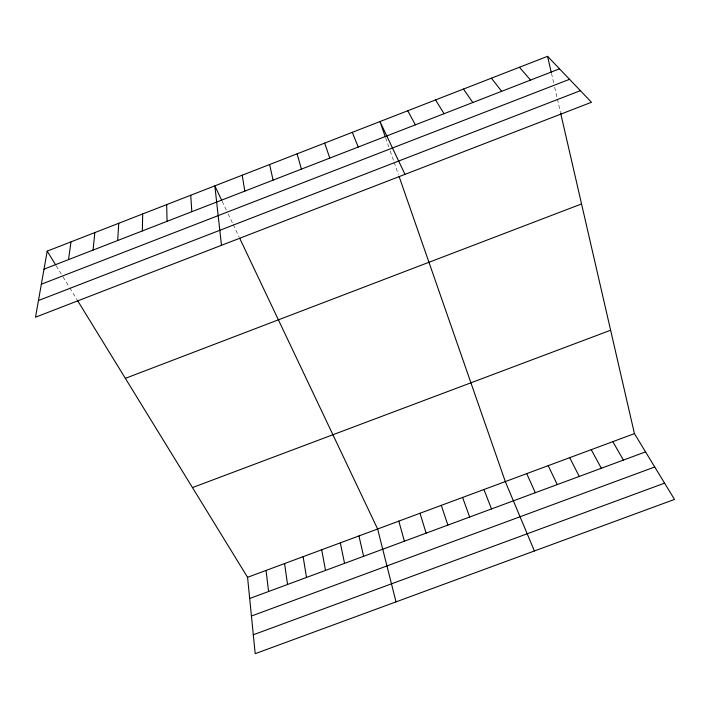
<?xml version="1.0" encoding="UTF-8"?>
<svg xmlns="http://www.w3.org/2000/svg" width="710" height="710" viewBox="0 0 710 710"><rect width="100%" height="100%" fill="white"/><g stroke="black" fill="none" stroke-linecap="round" stroke-linejoin="round"><path stroke-width="0.53" stroke-dasharray="3.55 2.66" d="M56.214 265.797L61.282 274.042M62.986 276.82L69.225 286.991M69.793 287.914L77.204 299.966M222.168 201.312L226.295 210.009M228.141 213.905L232.765 223.641M233.226 224.617L239.252 237.317M385.628 137.811L388.805 146.943M390.234 151.035L393.793 161.268M394.148 162.288L398.434 174.598M551.484 73.37L553.693 82.955M554.679 87.25L557.155 97.989M557.403 99.063L560.341 111.843"/><path stroke-width="1.06" d="M142.337 230.936L142.692 213.958M117.674 240.521L118.739 223.277M93.063 250.089L94.847 232.587M68.515 259.629L71 241.87M47.206 251.127L35.5 317.201L591.483 102.267L547.561 56.321L47.206 251.127L55.646 264.883M44.011 269.143L559.515 68.826M41.34 284.222L569.535 79.307M38.447 300.543L580.389 90.658M125.35 378.35L581.552 203.947M192.454 487.592L610.635 330.239M247.568 577.301L634.438 433.632L674.5 499.432L255.192 653.679L247.568 577.301L77.781 300.907M249.68 598.503L645.55 451.88M251.429 616.031L654.744 466.976M253.301 634.775L664.578 483.137M519.454 67.264L530.547 80.088M491.426 78.18L501.642 91.315M463.461 89.069L472.824 102.515M435.558 99.924L444.07 113.689M612.819 441.664L623.416 460.08M407.735 110.76L415.385 124.836M591.235 449.678L601.326 468.263M569.695 457.675L579.271 476.428M548.191 465.662L557.27 484.575M404.966 174.367L379.974 121.57L385.273 136.79M221.715 200.353L214.837 185.86L221.476 245.305M239.714 238.303L377.631 529.003L396.02 601.876M526.731 473.632L535.304 492.713M534.408 550.969L505.307 481.584L399.153 176.666M352.284 132.353L358.248 147.041M483.927 489.527L491.506 508.937M462.592 497.453L469.665 517.022M324.665 143.109L329.786 158.099M441.292 505.36L447.868 525.098M420.027 513.259L426.115 533.157M297.108 153.83L301.395 169.131M398.807 521.14L404.407 541.197M547.561 56.321L551.235 72.305M560.58 112.881L634.438 433.632M358.958 535.935L363.627 556.303M269.614 164.534L273.075 180.136M340.312 542.857L344.554 563.367M321.701 549.771L325.517 570.414M242.199 175.21L244.826 191.114M303.126 556.675L306.516 577.452M284.577 563.562L287.541 584.481M266.055 570.441L268.593 591.501M190.741 195.25L191.824 211.704M166.69 204.613L167.054 221.334"/></g></svg>
